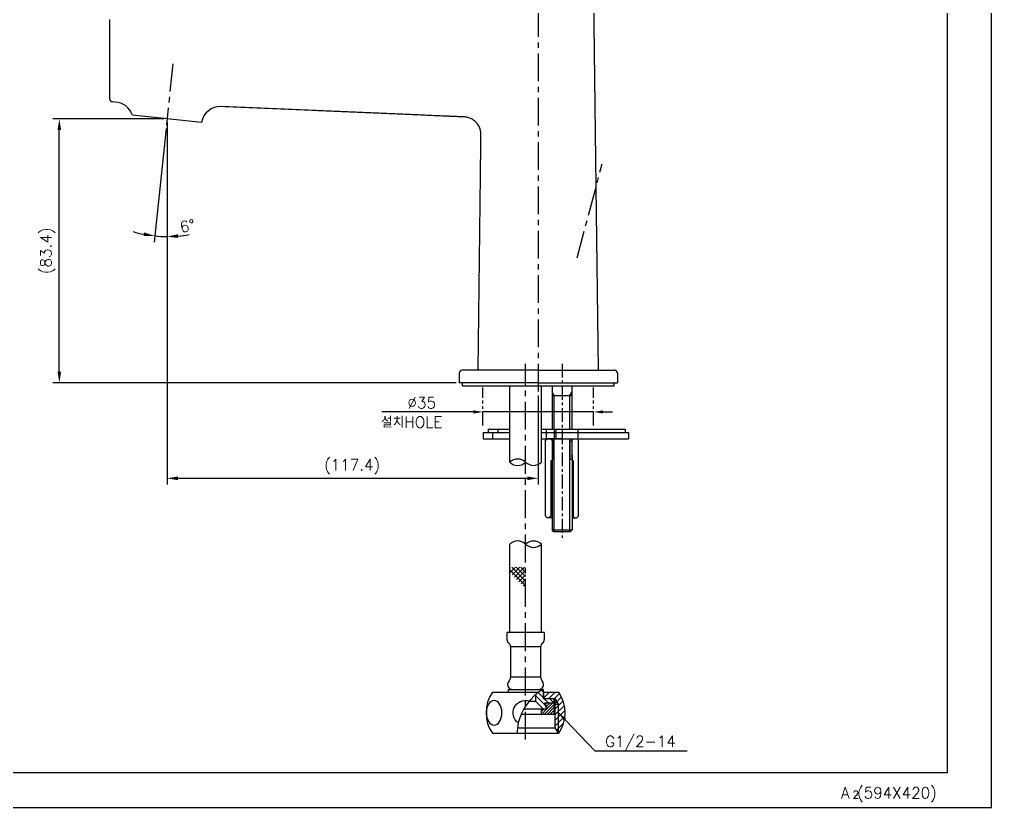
# Model space of a CAD drawing. Extents: x 8340 to 8934, y -6177 to -5757.
# Drawn here: x 8626.8 to 8934.1, y -6177.1 to -5928.2 of the extents above; entities that cross this region are included whole.
import ezdxf

# ---------------------------------------------------------------- set-up
doc = ezdxf.new("R2010")
doc.units = 0
doc.header["$LTSCALE"] = 7
doc.header["$MEASUREMENT"] = 0
for name, pattern in [('CENTER', [2, 1.25, -0.25, 0.25, -0.25]), ('HIDDEN', [0.375, 0.25, -0.125]), ('PHANTOM', [2.5, 1.25, -0.25, 0.25, -0.25, 0.25, -0.25])]:
    doc.linetypes.add(name, pattern=pattern)
doc.layers.get('0').update_dxf_attribs({"color": 2, "linetype": 'CONTINUOUS'})
doc.layers.get('Defpoints').update_dxf_attribs({"linetype": 'CONTINUOUS'})
for name, color, linetype in [('CL', 1, 'CENTER'), ('D', 2, 'CONTINUOUS'), ('DIM', 2, 'CONTINUOUS'), ('DWG', 7, 'CONTINUOUS'), ('HD', 3, 'HIDDEN'), ('PH', 3, 'PHANTOM'), ('TXT', 4, 'CONTINUOUS')]:
    doc.layers.add(name, color=color, linetype=linetype)
doc.styles.add('GHS', font='ROMANS.shx', dxfattribs={"bigfont": 'GHS.shx'})
doc.dimstyles.new('HONG', dxfattribs={"dimscale": 0, "dimtxt": 3.5, "dimasz": 3.5, "dimexe": 2, "dimexo": 1, "dimgap": 1, "dimtad": 1, "dimdec": 4, "dimdsep": 46, "dimtxsty": 'GHS', "dimcen": 3, "dimclrd": 2, "dimclre": 2, "dimclrt": 2, "dimadec": 0, "dimazin": 0, "dimtfac": 1, "dimtdec": 4, "dimtmove": 0, "dimatfit": 2, "dimfxl": 0, "dimtvp": 1, "dimtolj": 1, "dimarcsym": 0})
doc.dimstyles.new('ISO-25', dxfattribs={"dimscale": 0, "dimtxt": 3.5, "dimasz": 3, "dimexe": 1.5, "dimexo": 1.5, "dimgap": 1, "dimtad": 1, "dimdec": 4, "dimdsep": 46, "dimtxsty": 'GHS', "dimcen": -0.5, "dimclrd": 2, "dimclre": 2, "dimadec": 0, "dimazin": 0, "dimtfac": 1, "dimtdec": 4, "dimtmove": 0, "dimatfit": 3, "dimfxl": 0, "dimtvp": 1, "dimtolj": 1, "dimtzin": 0, "dimarcsym": 0})

# ---------------------------------------------------------------- blocks, each defined once
blk = doc.blocks.new('*D11')
at = {"layer": 'D', "color": 2, "lineweight": -2}
for p, q in [((8672.45, -5959.66), (8637.45, -5959.66)), ((8639.45, -6039.48), (8639.45, -5963.16)), ((8764.82, -6042.98), (8637.45, -6042.98))]:
    blk.add_line(p, q, dxfattribs=at)
at = {"layer": 'D', "color": 2}
for points in [[(8638.87, -5963.16), (8640.04, -5963.16), (8639.45, -5959.66)], [(8638.87, -6039.48), (8640.04, -6039.48), (8639.45, -6042.98)]]:
    blk.add_solid(points, dxfattribs=at)
at = {"layer": 'Defpoints', "color": 0}
for p in [(8639.45, -5959.66), (8673.45, -5959.66), (8765.82, -6042.98)]:
    blk.add_point(p, dxfattribs=at)
at = {"layer": 'D', "color": 2, "insert": (8635.79, -6001.32), "char_height": 3.5, "attachment_point": 5, "rotation": 90, "style": 'GHS'}
blk.add_mtext('\\A1;(83.4)', dxfattribs=at)
blk = doc.blocks.new('A$C4B1E5F47')
at = {"layer": 'DIM'}
h = blk.add_hatch(dxfattribs=at)
h.set_pattern_fill('ANSI31', color=256, scale=10, angle=-90)
h.set_pattern_definition([(315, (1824.8567, 3428.9753), (0.88388348, 0.88388348), [])])
h.paths.add_polyline_path([(-2.92, -23.88), (0.58, -23.88), (0.58, -25.38), (-2.42, -25.38), (-1.73, -27.04), (-1.69, -27.15, -0.508476), (-1.79, -27.28), (-2.72, -27.28), (-5.22, -24.78), (-5.22, -22.58), (-5.1, -22.48), (-4.99, -22.39), (-4.87, -22.3), (-4.76, -22.21), (-4.65, -22.12), (-4.54, -22.04), (-4.43, -21.96), (-4.33, -21.88), (-4.23, -21.81), (-4.14, -21.75), (-4.05, -21.68), (-3.96, -21.62), (-3.87, -21.56), (-3.78, -21.5), (-3.7, -21.45), (-3.62, -21.39), (-3.54, -21.34), (-3.47, -21.3), (-3.4, -21.25), (-3.34, -21.21), (-3.27, -21.17), (-3.22, -21.14), (-3.17, -21.11), (-3.12, -21.08), (-2.92, -21.08)])
h = blk.add_hatch(dxfattribs=at)
h.set_pattern_fill('ANSI31', color=256, scale=10)
h.set_pattern_definition([(45, (1824.8567, 3428.9753), (-0.88388348, 0.88388348), [])])
h.paths.add_polyline_path([(2.08, -34.88), (1.94, -34.88), (1.94, -25.64), (0.93, -23.88), (-2.67, -23.88), (-2.67, -21.88), (2.08, -21.88, -0.307692)])
h.paths.add_polyline_path([(1.94, -25.64), (1.94, -34.88), (0.93, -33.12), (0.93, -25.64)], flags=17)
h.paths.add_polyline_path([(1.94, -25.64), (0.93, -25.64), (0.93, -23.88)], flags=17)
h = blk.add_hatch(dxfattribs=at)
h.set_pattern_fill('ANSI31', color=256, scale=5)
h.set_pattern_definition([(45, (1824.8567, 3428.9753), (-0.44194174, 0.44194174), [])])
h.paths.add_polyline_path([(-1.78, -27.28), (-3.42, -27.28), (-3.42, -28.88), (0.58, -28.88), (0.58, -25.38), (-2.42, -25.38), (-1.73, -27.04), (-1.68, -27.19, -0.380378)])
at = {"color": 2}
for p, q in [((-13.42, 16.8), (-8.42, 11.8)), ((-13.38, 15.83), (-11.63, 17.59)), ((-12.79, 17.59), (-8.42, 13.22)), ((-12.68, 15.13), (-10.22, 17.59)), ((-11.97, 14.42), (-8.8, 17.59)), ((-11.38, 17.59), (-8.42, 14.63)), ((-11.26, 13.71), (-8.42, 16.55)), ((-9.97, 17.59), (-8.42, 16.04)), ((-10.55, 13.01), (-8.42, 15.14)), ((-9.85, 12.3), (-8.42, 13.72)), ((-9.14, 11.59), (-8.42, 12.31))]:
    blk.add_line(p, q, dxfattribs=at)
for centre, radius, start, end in [((-10.92, 22.35), 3.52, 44.7963, 135.2037), ((-5.92, 22.21), 3.62, 46.3881, 133.6119), ((-5.92, 27.45), 3.62, 226.3881, 313.6119)]:
    blk.add_arc(centre, radius, start, end)
at = {"layer": 'DIM'}
for p, q in [((-3.67, -7.56), (-13.17, -7.56)), ((-3.67, -17.17), (-13.17, -17.17)), ((1.94, -25.64), (0.93, -23.88)), ((1.94, -34.88), (1.94, -25.64))]:
    blk.add_line(p, q, dxfattribs=at)
at = {"layer": 'DWG'}
for p, q in [((-13.42, -3.08), (-13.42, 24.83)), ((-3.42, -3.08), (-3.42, 24.83)), ((-2.52, -3.08), (-14.32, -3.08)), ((-14.32, -3.08), (-14.32, -5.33)), ((-2.52, -3.08), (-2.52, -5.33)), ((-13.17, -7.56), (-13.17, -17.17)), ((-3.67, -7.56), (-3.67, -17.17)), ((-13.92, -21.08), (-13.92, -21.88)), ((-13.92, -21.08), (-8.42, -21.08)), ((-13.32, -21.08), (-2.92, -21.08)), ((-2.92, -21.08), (-3.12, -21.08)), ((-2.92, -21.08), (-2.92, -23.88)), ((-18.92, -21.88), (-4.32, -21.88)), ((-2.92, -21.88), (2.08, -21.88)), ((-2.92, -23.88), (0.93, -23.88)), ((-2.67, -23.88), (-2.67, -21.88)), ((0.58, -25.38), (0.58, -23.88)), ((0.93, -33.12), (0.93, -23.88)), ((-9.09, -27.28), (-8.42, -27.28)), ((-1.78, -27.28), (-8.42, -27.28)), ((-1.68, -27.14), (-2.42, -25.38)), ((0.58, -25.38), (-2.42, -25.38)), ((-2.27, -25.38), (-1.69, -27.15)), ((0.58, -25.38), (0.58, -28.88)), ((0.58, -25.64), (1.94, -25.64)), ((0.58, -28.88), (-9.87, -28.88)), ((-11.02, -33.12), (0.93, -33.12)), ((1.94, -34.88), (0.93, -33.12)), ((-18.92, -34.88), (2.08, -34.88))]:
    blk.add_line(p, q, dxfattribs=at)
at = {"layer": 'DWG', "ltscale": 0.3}
for q in [(-5.22, -22.58), (-7.39, -24.78), (-2.72, -27.28)]:
    blk.add_line((-5.22, -24.78), q, dxfattribs=at)
at = {"layer": 'DWG', "ltscale": 0.5}
for p, q in [((-9.09, -27.28), (-8.42, -27.28)), ((-3.42, -28.88), (-3.42, -27.28))]:
    blk.add_line(p, q, dxfattribs=at)
at = {"layer": 'DWG', "color": 2, "flags": 128}
for points in [[(-3.12, -21.08), (-3.17, -21.11), (-3.22, -21.14), (-3.27, -21.17), (-3.34, -21.21), (-3.4, -21.25), (-3.47, -21.3), (-3.54, -21.34), (-3.62, -21.39), (-3.7, -21.45), (-3.78, -21.5), (-3.87, -21.56), (-3.96, -21.62), (-4.05, -21.68), (-4.14, -21.75), (-4.23, -21.81), (-4.33, -21.88), (-4.43, -21.96), (-4.54, -22.04), (-4.65, -22.12), (-4.76, -22.21), (-4.87, -22.3), (-4.99, -22.39), (-5.1, -22.48), (-5.22, -22.58)], [(-5.22, -22.58), (-5.24, -22.6), (-5.26, -22.62), (-5.28, -22.64), (-5.31, -22.65), (-5.33, -22.67), (-5.35, -22.69), (-5.37, -22.71), (-5.4, -22.73), (-5.42, -22.75), (-5.44, -22.77), (-5.46, -22.79), (-5.48, -22.81), (-5.51, -22.83), (-5.53, -22.85), (-5.55, -22.87), (-5.57, -22.89), (-5.59, -22.91), (-5.62, -22.93), (-5.64, -22.94), (-5.66, -22.96), (-5.68, -22.98), (-5.7, -23), (-5.73, -23.02), (-5.75, -23.04)]]:
    blk.add_lwpolyline(points, dxfattribs=at)
at = {"layer": 'DWG'}
for centre, radius, start, end in [((-13.07, -5.33), 1.25, 180, 234.4215), ((-3.77, -5.33), 1.25, 305.5785, 0), ((-14.67, -7.56), 1.5, 0, 54.4215), ((-2.17, -7.56), 1.5, 125.5785, 180), ((-12.47, -19.43), 1.65, 134.2663, 222.0731), ((-14.67, -17.17), 1.5, 314.2663, 0), ((-2.17, -17.17), 1.5, 180, 225.7337), ((-4.37, -19.43), 1.65, 317.9269, 45.7337), ((-12.47, -19.43), 1.65, 222.0731, 259.655), ((-12.47, -19.43), 1.65, 259.655, 270), ((-4.37, -19.43), 1.65, 270, 280.345), ((-4.37, -19.43), 1.65, 280.345, 317.9269), ((-9.36, -28.38), 11.56, 145.7945, 214.2055), ((-7.49, -28.38), 11.56, 325.7945, 34.2055), ((-1.79, -27.18), 0.1, 270, 17.8091), ((-1.78, -27.18), 0.1, 270, 21.541)]:
    blk.add_arc(centre, radius, start, end, dxfattribs=at)
at = {"layer": 'DWG', "color": 2}
blk.add_arc((5.51, -35.36), 16.68, 132.4324, 178.3622, dxfattribs=at)
at = {"layer": 'DWG', "extrusion": (0, 0, -1)}
blk.add_ellipse((-18.38, -28.39), major_axis=(0, 3.9), ratio=0.627612, dxfattribs=at)
blk.add_ellipse((-8.42, -28.39), major_axis=(-3.98, 0), ratio=0.980057, start_param=5.332523, end_param=8.144326, dxfattribs=at)
blk = doc.blocks.new('A$C0e84b45b')
at = {"color": 7, "linetype": 'Continuous'}
for p, q in [((-22.74, 0.13), (-22.74, -0.87)), ((-22.74, 0.13), (-15.91, 0.13)), ((-5.91, 0.13), (20.59, 0.13)), ((-4.41, 0.13), (-4.41, -0.87)), ((-1.93, 0.13), (-1.93, -0.87)), ((20.59, 0.13), (20.59, -0.87)), ((-22.74, -0.87), (-15.91, -0.87)), ((-5.91, -0.87), (20.59, -0.87))]:
    blk.add_line(p, q, dxfattribs=at)
at = {"layer": 'D'}
blk.add_line((-19.74, 0.13), (-19.74, -0.87), dxfattribs=at)
at = {"layer": 'HD', "color": 8, "linetype": 'HIDDEN'}
for p, q in [((-1.41, 0.13), (-1.41, -0.87)), ((5.59, 0.13), (5.59, -0.87))]:
    blk.add_line(p, q, dxfattribs=at)
blk = doc.blocks.new('A$Cc40e133a')
at = {"color": 7, "linetype": 'Continuous'}
for p, q in [((-20.62, 1.27), (-20.62, -0.73)), ((-20.62, 1.27), (-12.15, 1.27)), ((-2.15, 1.27), (25.35, 1.27)), ((-0.65, 1.27), (-0.65, -0.73)), ((1.83, 1.27), (1.83, -0.73)), ((25.35, 1.27), (25.35, -0.73)), ((-20.62, -0.73), (-12.15, -0.73)), ((-2.15, -0.73), (25.35, -0.73))]:
    blk.add_line(p, q, dxfattribs=at)
at = {"layer": 'D'}
blk.add_line((-17.62, 1.27), (-17.62, -0.73), dxfattribs=at)
at = {"layer": 'HD', "color": 8, "linetype": 'HIDDEN'}
for p, q in [((2.35, 1.27), (2.35, -0.73)), ((9.35, 1.27), (9.35, -0.73))]:
    blk.add_line(p, q, dxfattribs=at)
blk = doc.blocks.new('*D17')
at = {"layer": 'D', "color": 2, "lineweight": -2}
blk.add_line((8673.17, -5962.64), (8669.39, -5998.61), dxfattribs=at)
for start, end in [(253.2032, 258.6016), (264, 270), (275.3984, 280.7968)]:
    blk.add_arc((8673.49, -5959.66), 37.16, start, end, dxfattribs=at)
at = {"layer": 'D', "color": 2}
for points in [[(8666.23, -5995.51), (8666.06, -5996.67), (8669.6, -5996.62)], [(8677.01, -5997.24), (8676.96, -5996.07), (8673.49, -5996.82)]]:
    blk.add_solid(points, dxfattribs=at)
at = {"layer": 'Defpoints', "color": 0}
for p in [(8675.32, -5942.26), (8673.28, -5961.65), (8673.49, -5960.66), (8670.9, -5996.73), (8673.49, -6075.16)]:
    blk.add_point(p, dxfattribs=at)
at = {"layer": 'D', "color": 2, "insert": (8679.93, -5993.46), "char_height": 3.5, "attachment_point": 5, "rotation": 10.7968, "style": 'GHS'}
blk.add_mtext('\\A1;6°', dxfattribs=at)

msp = doc.modelspace()

# ---------------------------------------------------------------- linework, layer by layer
at = {"color": 7, "linetype": 'Continuous'}
for p, q in [((8809.12073, -5980.98238), (8808.32266, -5914.47638)), ((8655.31679, -5928.23464), (8655.31679, -5953.27434)), ((8657.07649, -5954.30767), (8656.27381, -5954.27333)), ((8684.4248, -5960.81056), (8662.54829, -5958.51124)), ((8809.81673, -6038.98238), (8809.12073, -5980.98238)), ((8765.81676, -6039.98238), (8765.81676, -6042.98238)), ((8790.81676, -6038.98238), (8766.81676, -6038.98238)), ((8790.81676, -6038.98238), (8814.81676, -6038.98238)), ((8815.81676, -6039.98238), (8815.81676, -6042.98238)), ((8790.81676, -6042.98238), (8765.81676, -6042.98238)), ((8790.81676, -6042.98238), (8815.81676, -6042.98238)), ((8795.15579, -6043.98238), (8795.15579, -6057.64014)), ((8795.15579, -6060.64014), (8795.15579, -6065.78237))]:
    msp.add_line(p, q, dxfattribs=at)
at = {"linetype": 'Continuous'}
msp.add_lwpolyline([(8340.07233, -6177.14222), (8934.07233, -6177.14222), (8934.07233, -5757.14222), (8340.07233, -5757.14222)], close=True, dxfattribs=at)
at = {"color": 7, "linetype": 'Continuous'}
for centre, radius, start, end in [((8656.31531, -5953.27384), 1.00034, 180.0312469, 267.6025641), ((8656.82184, -5960.30227), 6, 17.367785, 87.5676576), ((8690.35303, -5961.73232), 5.99949, 87.5136969, 171.1620184), ((8766.81676, -6039.98238), 1, 90, 180), ((8814.81676, -6039.98238), 1, 0, 90)]:
    msp.add_arc(centre, radius, start, end, dxfattribs=at)
for centre, radius, start, end in [((8784.31679, -6070.70276), 3.6244, 46.3881408, 133.6118592), ((8784.31679, -6065.5963), 3.52303, 224.7963347, 315.2036653), ((8789.31679, -6065.45528), 3.62378, 226.3787465, 313.6212535)]:
    msp.add_arc(centre, radius, start, end)
msp.add_open_spline([(8771.81679, -6038.98238), (8771.85673, -6035.6541), (8771.93661, -6028.99753), (8772.05643, -6019.01267), (8772.17625, -6009.02782), (8772.27609, -6000.70711), (8772.35597, -5994.05054), (8772.41588, -5989.05811), (8772.46581, -5984.89775), (8772.50575, -5981.56947), (8772.5357, -5979.07326), (8772.56565, -5976.57704), (8772.59561, -5974.08083), (8772.62057, -5972.00065), (8772.64057, -5970.33651), (8772.65543, -5969.0884), (8772.6708, -5967.84029), (8772.68354, -5966.80019), (8772.6938, -5965.96815), (8772.69772, -5965.34395), (8772.71382, -5964.72022), (8772.70309, -5963.88825), (8772.50053, -5962.85913), (8771.99115, -5961.71156), (8771.2351, -5960.70793), (8770.27346, -5959.90018), (8769.33968, -5959.42434), (8768.54465, -5959.17768), (8768.03283, -5959.07988), (8767.61888, -5959.03677), (8767.20308, -5959.01943), (8766.6835, -5958.99796), (8766.06, -5958.97022), (8765.22863, -5958.93496), (8764.18938, -5958.89091), (8762.9423, -5958.83784), (8761.69523, -5958.78463), (8760.03249, -5958.71353), (8757.95407, -5958.62448), (8754.62861, -5958.48186), (8750.47179, -5958.30358), (8745.48359, -5958.08994), (8740.49537, -5957.87647), (8735.50715, -5957.66311), (8730.51891, -5957.44981), (8725.53068, -5957.23649), (8718.87971, -5956.952), (8710.566, -5956.59631), (8700.58956, -5956.16945), (8693.93859, -5955.88488), (8690.61311, -5955.74259)], degree=3, knots=[0, 0, 0, 0, 0.062505639, 0.125011278, 0.187516917, 0.250022557, 0.281275376, 0.312528196, 0.343781015, 0.359407425, 0.375033835, 0.390660245, 0.406286655, 0.421913067, 0.429726271, 0.437539474, 0.445352742, 0.453166026, 0.457072531, 0.460979014, 0.464887066, 0.468790622, 0.476587438, 0.484384133, 0.492180315, 0.499976557, 0.507772313, 0.511676751, 0.515581657, 0.517534656, 0.519487806, 0.523394569, 0.527301024, 0.531207632, 0.539020968, 0.54683426, 0.55464751, 0.562460727, 0.578087103, 0.593713445, 0.624966131, 0.656218883, 0.687471687, 0.718724526, 0.749977379, 0.781230228, 0.812483067, 0.874988721, 0.937494361, 1, 1, 1, 1], dxfattribs=at)
at = {"layer": 'CL'}
for p, q in [((8790.81676, -5854.98238), (8790.81676, -6045.98238)), ((8675.31728, -5942.25692), (8673.27897, -5961.6501)), ((8803.07687, -6003.53839), (8811.03514, -5973.83771)), ((8786.81679, -6155.70235), (8786.81679, -6036.98238))]:
    msp.add_line(p, q, dxfattribs=at)
at = {"layer": 'CL', "ltscale": 0.5}
msp.add_line((8798.31679, -6036.98238), (8798.31679, -6091.98239), dxfattribs=at)
at = {"layer": 'D', "color": 2}
for p, q in [((8673.48803, -5960.66105), (8673.48803, -6075.1584)), ((8790.81676, -6046.98238), (8790.81676, -6075.1584)), ((8676.98803, -6073.1584), (8787.31676, -6073.1584))]:
    msp.add_line(p, q, dxfattribs=at)
at = {"layer": 'D'}
for p, q in [((8795.81679, -6046.98238), (8795.15579, -6045.83749)), ((8800.81679, -6046.98238), (8801.47779, -6045.8375)), ((8795.81679, -6057.64014), (8795.81679, -6046.98238)), ((8800.81679, -6057.64014), (8800.81679, -6046.98238)), ((8770.3166, -6052.1953), (8741.35361, -6052.1953)), ((8808.3166, -6052.1953), (8773.3166, -6052.1953)), ((8811.31676, -6052.1953), (8814.31676, -6052.1953)), ((8795.21679, -6061.14014), (8795.21679, -6067.4092)), ((8795.81679, -6065.78237), (8795.81679, -6060.64014)), ((8800.81679, -6065.78237), (8800.81679, -6060.64014)), ((8801.41679, -6061.14014), (8801.41679, -6067.4092)), ((8795.81679, -6089.98239), (8795.81679, -6065.78237)), ((8800.81679, -6089.98239), (8800.81679, -6065.78237))]:
    msp.add_line(p, q, dxfattribs=at)
for points in [[(8770.3166, -6051.6953), (8770.3166, -6052.6953), (8773.3166, -6052.1953)], [(8811.31676, -6051.6953), (8811.31676, -6052.6953), (8808.31676, -6052.1953)]]:
    msp.add_solid(points, dxfattribs=at)
at = {"layer": 'D', "color": 2}
for points in [[(8676.98803, -6072.57506), (8676.98803, -6073.74173), (8673.48803, -6073.1584)], [(8787.31676, -6072.57506), (8787.31676, -6073.74173), (8790.81676, -6073.1584)]]:
    msp.add_solid(points, dxfattribs=at)
at = {"layer": 'DWG'}
for p, q in [((8766.81689, -6043.98238), (8766.81689, -6042.98238)), ((8814.81689, -6043.98238), (8814.81689, -6042.98315)), ((8766.81689, -6043.98238), (8790.81676, -6043.98238)), ((8781.81679, -6068.07859), (8781.81679, -6043.98238)), ((8790.81676, -6043.98238), (8814.81689, -6043.98238)), ((8791.81679, -6068.07859), (8791.81679, -6043.98238)), ((8801.47779, -6057.64014), (8801.47779, -6043.98238)), ((8795.15579, -6046.98238), (8801.47779, -6046.98238)), ((8793.12064, -6061.14015), (8793.62064, -6060.64014)), ((8793.12064, -6085.14014), (8793.12064, -6061.14015)), ((8798.31679, -6060.64014), (8793.62064, -6060.64014)), ((8795.71679, -6061.64014), (8794.71679, -6060.64014)), ((8798.31679, -6060.64014), (8803.01294, -6060.64014)), ((8800.91679, -6061.64014), (8801.91679, -6060.64014)), ((8801.47779, -6065.78237), (8801.47779, -6060.64014)), ((8803.51294, -6061.14015), (8803.01294, -6060.64014)), ((8803.51294, -6085.14014), (8803.51294, -6061.14015)), ((8795.71679, -6067.12053), (8795.71679, -6061.64014)), ((8795.71679, -6061.64014), (8795.81679, -6061.64014)), ((8800.91679, -6061.64014), (8800.81679, -6061.64014)), ((8800.91679, -6067.12053), (8800.91679, -6061.64014)), ((8794.81679, -6067.64014), (8795.71679, -6067.12053)), ((8794.81679, -6067.64014), (8794.81679, -6085.14014)), ((8794.81679, -6067.64014), (8795.15579, -6067.64014)), ((8795.15579, -6065.78237), (8795.15579, -6089.48239)), ((8801.81679, -6067.64014), (8800.91679, -6067.12053)), ((8801.47779, -6065.78237), (8801.47779, -6089.48239)), ((8801.81679, -6067.64014), (8801.47779, -6067.64014)), ((8801.81679, -6067.64014), (8801.81679, -6085.14014)), ((8793.62064, -6085.64014), (8793.12064, -6085.14014)), ((8795.15579, -6085.64014), (8793.62064, -6085.64014)), ((8794.31679, -6085.64014), (8794.81679, -6085.14014)), ((8795.15579, -6085.14014), (8794.81679, -6085.14014)), ((8801.47779, -6085.14014), (8801.81679, -6085.14014)), ((8801.47779, -6085.64014), (8803.01294, -6085.64014)), ((8802.31679, -6085.64014), (8801.81679, -6085.14014)), ((8803.01294, -6085.64014), (8803.51294, -6085.14014)), ((8795.65579, -6089.98239), (8795.15579, -6089.48239)), ((8795.15579, -6089.48239), (8801.47779, -6089.48239)), ((8795.65578, -6089.98239), (8800.97779, -6089.98239)), ((8800.97779, -6089.98239), (8801.47779, -6089.48239))]:
    msp.add_line(p, q, dxfattribs=at)
at = {"layer": 'PH', "ltscale": 0.5}
for p, q in [((8773.31676, -6056.48238), (8773.31676, -6044.48238)), ((8808.31676, -6056.48238), (8808.31676, -6044.48238))]:
    msp.add_line(p, q, dxfattribs=at)
at = {"layer": 'TXT', "color": 4}
msp.add_lwpolyline([(8366.07233, -5776.14222), (8920.07233, -5776.14222), (8920.07233, -6166.14222), (8366.07233, -6166.14222)], close=True, dxfattribs=at)

# ---------------------------------------------------------------- block references
at = {"layer": 'D'}
for name, p in [('A$C0e84b45b', (8797.73007, -6057.76945)), ('A$Cc40e133a', (8793.96993, -6059.91369)), ('A$C4B1E5F47', (8795.24012, -6118.82323))]:
    msp.add_blockref(name, p, dxfattribs=at)

# ---------------------------------------------------------------- texts
at = {"color": 7, "style": 'GHS'}
for s, height, p in [('A (594X420)', 3.5, (8886.47446, -6174.24907)), ('2', 2.5, (8890.11795, -6174.31952))]:
    msp.add_text(s, height=height, dxfattribs=at).set_placement(p)
at = {"layer": 'D', "style": 'GHS'}
msp.add_text('G1/2-14', height=3.5, dxfattribs=at).set_placement((8811.94683, -6158.01092))
at = {"layer": 'D', "char_height": 3.5, "attachment_point": 5, "style": 'GHS'}
for s, insert in [('%%C35', (8753.98076, -6049.32863)), ('\\A1;설치HOLE', (8750.80882, -6055.41783))]:
    msp.add_mtext(s, dxfattribs=dict(at, insert=insert))
at = {"layer": 'D', "color": 2, "insert": (8731.98803, -6069.49173), "char_height": 3.5, "attachment_point": 5, "style": 'GHS'}
msp.add_mtext('\\A1;(117.4)', dxfattribs=at)

# ---------------------------------------------------------------- dimensions: what is measured, and where the dimension line sits
at = {"layer": 'D'}
dim = msp.add_angular_dim_2l(base=(8670.89582, -5996.73133), line1=((8675.31728, -5942.25692), (8673.27897, -5961.6501)), line2=((8673.48803, -5960.66105), (8673.48803, -6075.1584)), dimstyle='HONG', override={"dimscale": 1}, dxfattribs=at)
dim.commit()
dim.dimension.update_dxf_attribs({"geometry": '*D17', "text_midpoint": (8680.44925, -5996.16402), "dimtype": 162})
dim = msp.add_linear_dim(base=(8639.45277, -5959.6575), p1=(8765.81676, -6042.98238), p2=(8673.45419, -5959.6575), angle=90, text='(83.4)', dimstyle='HONG', override={"dimscale": 1, "dimadec": 4, "dimazin": 2}, dxfattribs=at)
dim.commit()
dim.dimension.update_dxf_attribs({"geometry": '*D11', "text_midpoint": (8639.45277, -6001.31994), "dimtype": 160})

# ---------------------------------------------------------------- leaders
at = {"layer": 'DIM'}
msp.add_leader([(8797.18379, -6147.21082), (8808.70296, -6159.26237), (8837.91522, -6159.26237)], dimstyle='ISO-25', override={"dimscale": 1, "dimtad": 0}, dxfattribs=at)

doc.saveas('drawing.dxf')
